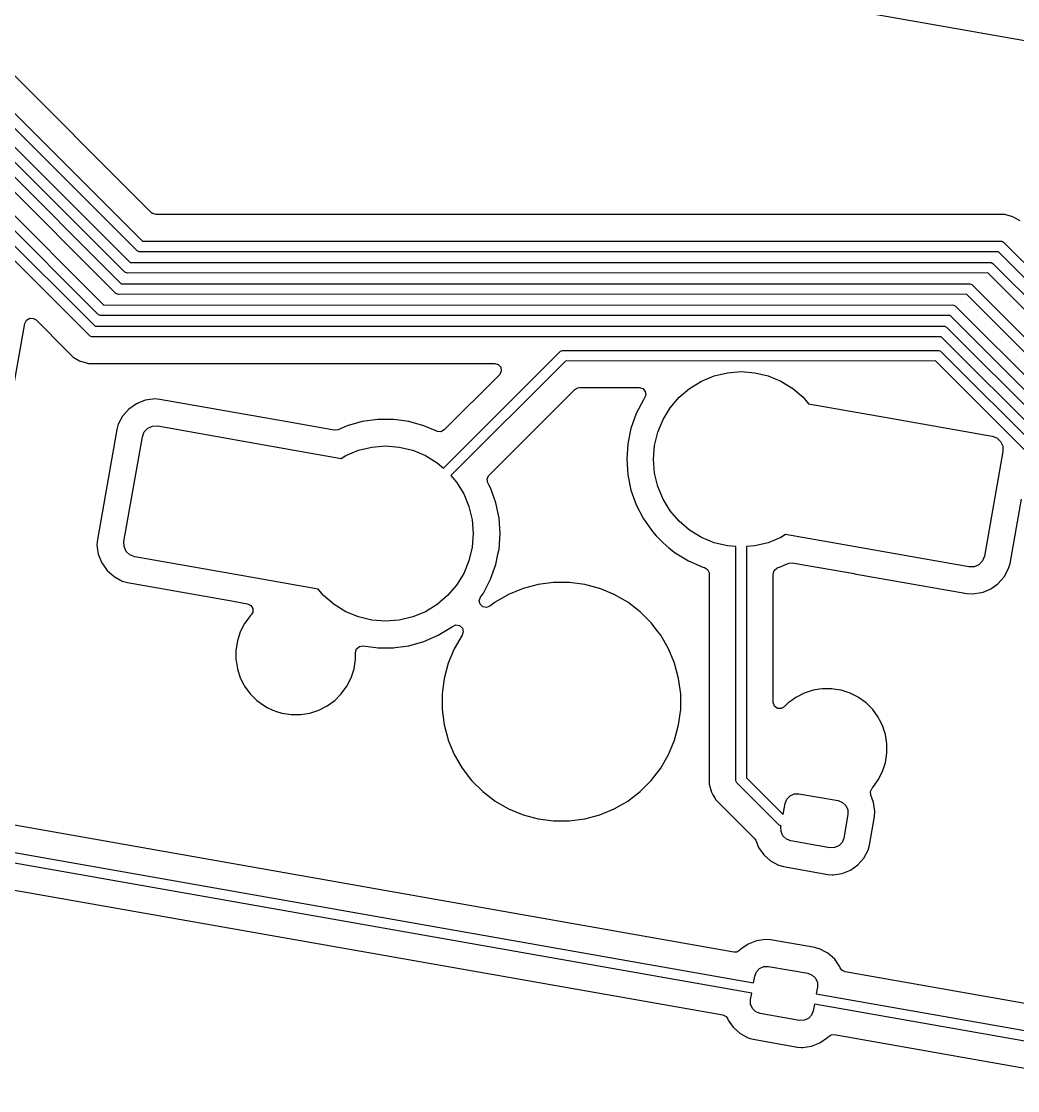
# Model space of a CAD drawing. Header units: millimetres. Extents: x 46 to 4458, y 59 to 1499.
# Drawn here: x 1763.87 to 1782.63, y 874.84 to 894.97 of the extents above; entities that cross this region are included whole.
import ezdxf

# ---------------------------------------------------------------- set-up
doc = ezdxf.new("R2010")
doc.units = ezdxf.units.MM
doc.layers.add('BLACK', color=7, linetype='Continuous')

msp = doc.modelspace()

# ---------------------------------------------------------------- linework, layer by layer
at = {"layer": 'BLACK', "linetype": 'Continuous'}
for p, q in [((1777.79199, 895.48373), (1794.45493, 892.5456)), ((1766.32054, 891.36676), (1762.99571, 894.69158)), ((1762.56368, 894.41308), (1766.15143, 890.82802)), ((1766.05256, 890.64679), (1762.4648, 894.23186)), ((1762.44241, 893.90003), (1765.91712, 890.42802)), ((1765.81825, 890.24679), (1762.34353, 893.71881)), ((1762.27673, 893.50003), (1765.75143, 890.02802)), ((1765.65256, 889.84679), (1762.17785, 893.31881)), ((1761.94877, 893.10003), (1765.42348, 889.62802)), ((1765.32461, 889.44679), (1761.8499, 892.9188)), ((1762.41673, 892.06639), (1765.25779, 889.22802)), ((1765.15892, 889.04679), (1762.31789, 891.88513)), ((1766.34118, 891.35012), (1766.32054, 891.36676)), ((1766.40822, 891.33044), (1766.34118, 891.35012)), ((1782.22145, 891.33044), (1766.40822, 891.33044)), ((1782.22147, 891.33044), (1782.22145, 891.33044)), ((1782.22906, 891.33044), (1782.22147, 891.33044)), ((1782.38718, 891.33044), (1782.22906, 891.33044)), ((1782.5399, 891.28951), (1782.38718, 891.33044)), ((1782.583, 891.26464), (1782.5399, 891.28951)), ((1782.67684, 891.21046), (1782.583, 891.26464)), ((1766.15143, 890.82802), (1782.30812, 890.82994)), ((1782.30812, 890.82994), (1782.32763, 890.82802)), ((1782.32763, 890.82802), (1782.36368, 890.81308)), ((1782.36368, 890.81308), (1785.15143, 888.02802)), ((1766.08861, 890.63186), (1766.05256, 890.64679)), ((1766.10812, 890.62994), (1766.08861, 890.63186)), ((1782.26481, 890.63185), (1766.10812, 890.62994)), ((1785.05256, 887.84679), (1782.26481, 890.63185)), ((1765.91712, 890.42802), (1782.10812, 890.42994)), ((1782.10812, 890.42994), (1782.12763, 890.42802)), ((1782.12763, 890.42802), (1782.16368, 890.41308)), ((1782.16368, 890.41308), (1784.95143, 887.62802)), ((1765.8543, 890.23186), (1765.81825, 890.24679)), ((1765.87381, 890.22994), (1765.8543, 890.23186)), ((1782.06481, 890.23185), (1765.87381, 890.22994)), ((1784.85256, 887.44679), (1782.06481, 890.23185)), ((1765.75143, 890.02802), (1781.70812, 890.02994)), ((1781.70812, 890.02994), (1781.72763, 890.02802)), ((1781.72763, 890.02802), (1781.76368, 890.01308)), ((1781.76368, 890.01308), (1784.55143, 887.22802)), ((1765.68861, 889.83186), (1765.65256, 889.84679)), ((1765.70812, 889.82994), (1765.68861, 889.83186)), ((1781.66481, 889.83185), (1765.70812, 889.82994)), ((1784.45256, 887.04679), (1781.66481, 889.83185)), ((1765.42348, 889.62802), (1781.39844, 889.62994)), ((1781.39844, 889.62994), (1781.41795, 889.62802)), ((1781.41795, 889.62802), (1781.454, 889.61308)), ((1781.454, 889.61308), (1784.24175, 886.82802)), ((1763.93753, 889.28171), (1763.96856, 889.34431)), ((1763.96856, 889.34431), (1764.02851, 889.3802)), ((1764.02851, 889.3802), (1764.09834, 889.37798)), ((1764.09834, 889.37798), (1764.14733, 889.34785)), ((1764.14733, 889.34785), (1764.72962, 888.76556)), ((1765.36066, 889.43186), (1765.32461, 889.44679)), ((1765.38017, 889.42994), (1765.36066, 889.43186)), ((1781.35513, 889.43185), (1765.38017, 889.42994)), ((1784.14288, 886.64679), (1781.35513, 889.43185)), ((1763.72466, 888.07442), (1763.93753, 889.28171)), ((1765.25779, 889.22802), (1781.23276, 889.22994)), ((1781.23276, 889.22994), (1781.25226, 889.22802)), ((1781.25226, 889.22802), (1781.28831, 889.21308)), ((1781.28831, 889.21308), (1784.07607, 886.42802)), ((1765.16948, 889.04242), (1765.15892, 889.04679)), ((1765.19497, 889.03186), (1765.16948, 889.04242)), ((1765.21448, 889.02994), (1765.19497, 889.03186)), ((1781.18945, 889.03185), (1765.21448, 889.02994)), ((1783.97694, 886.24705), (1781.18945, 889.03185)), ((1764.72962, 888.76556), (1764.72963, 888.76555)), ((1764.72963, 888.76555), (1764.73396, 888.76122)), ((1764.73396, 888.76122), (1764.73396, 888.76122)), ((1764.73396, 888.76122), (1764.84576, 888.64942)), ((1771.81979, 886.55755), (1774.00643, 888.74595)), ((1774.00643, 888.74595), (1774.02158, 888.75839)), ((1774.02158, 888.75839), (1774.05763, 888.77332)), ((1774.05763, 888.77332), (1781.12177, 888.77524)), ((1781.12177, 888.77524), (1781.14127, 888.77332)), ((1781.14127, 888.77332), (1781.17732, 888.75839)), ((1781.17732, 888.75839), (1783.91038, 886.02802)), ((1764.84576, 888.64942), (1764.84577, 888.64942)), ((1764.84577, 888.64942), (1764.84577, 888.64941)), ((1764.84577, 888.64941), (1764.96594, 888.58003)), ((1764.96594, 888.58003), (1764.9827, 888.57036)), ((1764.9827, 888.57036), (1765.0945, 888.5404)), ((1765.0945, 888.5404), (1765.13542, 888.52944)), ((1765.13542, 888.52944), (1765.13542, 888.52944)), ((1765.13542, 888.52944), (1772.78274, 888.52944)), ((1774.11589, 888.57525), (1771.95983, 886.41745)), ((1772.78274, 888.52944), (1772.84977, 888.50975)), ((1772.84977, 888.50975), (1772.89553, 888.45695)), ((1781.07847, 888.57715), (1774.11589, 888.57525)), ((1783.81151, 885.84679), (1781.07847, 888.57715)), ((1772.87042, 888.31776), (1771.8306, 887.27794)), ((1772.87645, 888.32423), (1772.87042, 888.31776)), ((1772.90547, 888.38779), (1772.87645, 888.32423)), ((1772.89553, 888.45695), (1772.90547, 888.38779)), ((1776.91311, 888.29448), (1777.16487, 888.35493)), ((1777.16487, 888.35493), (1777.42299, 888.37524)), ((1777.42299, 888.37524), (1777.6811, 888.35493)), ((1777.6811, 888.35493), (1777.93286, 888.29448)), ((1776.45314, 888.06012), (1776.6739, 888.1954)), ((1776.6739, 888.1954), (1776.91311, 888.29448)), ((1777.93286, 888.29448), (1778.17207, 888.1954)), ((1778.17207, 888.1954), (1778.39283, 888.06012)), ((1772.67778, 886.42665), (1774.28955, 888.03842)), ((1774.28955, 888.03842), (1774.35088, 888.07191)), ((1774.35088, 888.07191), (1774.37723, 888.07474)), ((1774.37723, 888.07474), (1775.50397, 888.07474)), ((1775.50397, 888.07474), (1775.57101, 888.05506)), ((1775.57101, 888.05506), (1775.61676, 888.00225)), ((1775.62671, 887.93309), (1775.60527, 887.87923)), ((1775.61676, 888.00225), (1775.62671, 887.93309)), ((1776.25626, 887.89197), (1776.45314, 888.06012)), ((1778.39283, 888.06012), (1778.58971, 887.89197)), ((1766.03793, 887.77083), (1765.89422, 887.67021)), ((1766.20097, 887.83561), (1766.03793, 887.77083)), ((1766.34736, 887.85705), (1766.20097, 887.83561)), ((1766.37457, 887.86103), (1766.34736, 887.85705)), ((1766.47761, 887.85353), (1766.37457, 887.86103)), ((1766.37457, 887.86103), (1766.37457, 887.86103)), ((1768.5944, 887.48028), (1766.47761, 887.85353)), ((1775.58126, 887.84522), (1775.44591, 887.584)), ((1775.60527, 887.87923), (1775.58126, 887.84522)), ((1776.08811, 887.69509), (1776.25626, 887.89197)), ((1778.58971, 887.89197), (1778.69345, 887.77051)), ((1778.69345, 887.77051), (1780.12668, 887.51779)), ((1765.77758, 887.53914), (1765.69432, 887.38472)), ((1765.89422, 887.67021), (1765.77758, 887.53914)), ((1775.44591, 887.584), (1775.34739, 887.3068)), ((1775.95282, 887.47433), (1776.08811, 887.69509)), ((1780.12668, 887.51779), (1780.12669, 887.51779)), ((1780.12669, 887.51779), (1782.14554, 887.16181)), ((1765.69432, 887.38472), (1765.66613, 887.28533)), ((1765.69432, 887.38472), (1765.69432, 887.38472)), ((1766.18569, 887.24007), (1766.25315, 887.31053)), ((1766.25315, 887.31053), (1766.34243, 887.34982)), ((1766.34243, 887.34982), (1766.43995, 887.35195)), ((1766.43995, 887.35195), (1768.33571, 887.01767)), ((1768.59497, 887.48018), (1768.5944, 887.48028)), ((1768.5944, 887.48028), (1768.5944, 887.48028)), ((1768.59498, 887.48018), (1768.59497, 887.48018)), ((1768.94935, 887.41769), (1768.59498, 887.48018)), ((1769.76303, 887.27422), (1768.94935, 887.41769)), ((1770.00654, 887.35756), (1769.83397, 887.2826)), ((1770.28983, 887.43693), (1770.00654, 887.35756)), ((1770.28984, 887.43694), (1770.28983, 887.43693)), ((1770.58129, 887.477), (1770.28984, 887.43694)), ((1770.87549, 887.477), (1770.58129, 887.477)), ((1770.58129, 887.477), (1770.58129, 887.477)), ((1770.93505, 887.46881), (1770.87549, 887.477)), ((1770.87549, 887.477), (1770.87549, 887.477)), ((1771.16695, 887.43694), (1770.93505, 887.46881)), ((1771.16695, 887.43693), (1771.16695, 887.43694)), ((1771.16695, 887.43694), (1771.16695, 887.43694)), ((1771.45024, 887.35756), (1771.16695, 887.43693)), ((1771.69352, 887.25189), (1771.45024, 887.35756)), ((1775.34739, 887.30679), (1775.28754, 887.01876)), ((1775.34739, 887.3068), (1775.34739, 887.30679)), ((1775.85374, 887.23512), (1775.95282, 887.47433)), ((1765.66613, 887.28531), (1765.30146, 885.2172)), ((1765.66613, 887.28533), (1765.66613, 887.28531)), ((1765.80304, 885.17954), (1766.15034, 887.14916)), ((1766.15034, 887.14916), (1766.18569, 887.24007)), ((1769.76464, 887.27395), (1769.76303, 887.27422)), ((1769.83397, 887.2826), (1769.76464, 887.27395)), ((1771.69959, 887.24944), (1771.69352, 887.25189)), ((1771.76928, 887.24446), (1771.69959, 887.24944)), ((1771.8306, 887.27794), (1771.76928, 887.24446)), ((1775.7933, 886.98336), (1775.85374, 887.23512)), ((1782.14554, 887.16181), (1782.23645, 887.12646)), ((1782.23645, 887.12646), (1782.30692, 887.059)), ((1768.33571, 887.01767), (1768.33571, 887.01767)), ((1768.33571, 887.01767), (1769.89213, 886.74323)), ((1769.97931, 886.79666), (1770.21851, 886.89574)), ((1770.21851, 886.89574), (1770.47027, 886.95618)), ((1770.47027, 886.95618), (1770.72839, 886.9765)), ((1770.72839, 886.9765), (1770.98651, 886.95618)), ((1770.98651, 886.95618), (1771.23827, 886.89574)), ((1771.23827, 886.89574), (1771.47747, 886.79666)), ((1775.28754, 887.01875), (1775.26746, 886.72524)), ((1775.28754, 887.01876), (1775.28754, 887.01875)), ((1775.77299, 886.72524), (1775.7933, 886.98336)), ((1782.30692, 887.059), (1782.3462, 886.96972)), ((1782.3462, 886.96972), (1782.34833, 886.8722)), ((1769.89213, 886.74323), (1769.97931, 886.79666)), ((1771.47747, 886.79666), (1771.69824, 886.66137)), ((1775.26746, 886.72524), (1775.28754, 886.43173)), ((1775.7933, 886.46712), (1775.77299, 886.72524)), ((1782.34833, 886.8722), (1782.00104, 884.90258)), ((1771.69824, 886.66137), (1771.81979, 886.55755)), ((1771.95983, 886.41745), (1772.06327, 886.29634)), ((1772.06327, 886.29634), (1772.19855, 886.07558)), ((1772.64201, 886.35051), (1772.66784, 886.41543)), ((1772.65537, 886.28193), (1772.64201, 886.35051)), ((1772.66784, 886.41543), (1772.67778, 886.42665)), ((1775.28754, 886.43173), (1775.28754, 886.43173)), ((1775.28754, 886.43173), (1775.34739, 886.1437)), ((1775.85374, 886.21536), (1775.7933, 886.46712)), ((1772.67978, 886.23482), (1772.65537, 886.28193)), ((1772.70546, 886.18526), (1772.67978, 886.23482)), ((1772.75992, 886.03204), (1772.70546, 886.18526)), ((1775.34739, 886.1437), (1775.34739, 886.14368)), ((1775.34739, 886.14368), (1775.44591, 885.86648)), ((1775.95282, 885.97616), (1775.85374, 886.21536)), ((1772.19855, 886.07558), (1772.29763, 885.83637)), ((1772.80398, 885.90806), (1772.75992, 886.03204)), ((1772.80399, 885.90804), (1772.80398, 885.90806)), ((1772.83397, 885.76373), (1772.80399, 885.90804)), ((1776.08811, 885.7554), (1775.95282, 885.97616)), ((1782.48525, 884.76642), (1782.69812, 885.97371)), ((1772.29763, 885.83637), (1772.35808, 885.58461)), ((1772.86384, 885.62001), (1772.83397, 885.76373)), ((1775.44591, 885.86648), (1775.58126, 885.60526)), ((1776.25626, 885.55852), (1776.08811, 885.7554)), ((1772.35808, 885.58461), (1772.37839, 885.3265)), ((1772.88392, 885.3265), (1772.86384, 885.62001)), ((1775.58126, 885.60526), (1775.58127, 885.60526)), ((1775.58127, 885.60526), (1775.75092, 885.36492)), ((1776.45314, 885.39036), (1776.25626, 885.55852)), ((1772.37839, 885.3265), (1772.35808, 885.06838)), ((1772.86384, 885.03298), (1772.88392, 885.3265)), ((1775.75092, 885.36492), (1775.82562, 885.28493)), ((1776.6739, 885.25508), (1776.45314, 885.39036)), ((1778.25925, 885.3085), (1778.17207, 885.25508)), ((1779.79105, 885.03841), (1778.25925, 885.3085)), ((1765.29423, 885.11797), (1765.29396, 885.11415)), ((1765.29396, 885.11415), (1765.30125, 885.06438)), ((1765.30146, 885.2172), (1765.29423, 885.11797)), ((1765.30146, 885.2172), (1765.30146, 885.2172)), ((1765.80517, 885.08202), (1765.80304, 885.17954)), ((1775.82562, 885.28493), (1775.92122, 885.18256)), ((1775.92122, 885.18256), (1775.95173, 885.1499)), ((1775.95173, 885.1499), (1776.06405, 885.05852)), ((1776.91311, 885.156), (1776.6739, 885.25508)), ((1777.16487, 885.09556), (1776.91311, 885.156)), ((1777.32351, 885.08307), (1777.16487, 885.09556)), ((1777.6811, 885.09556), (1777.52159, 885.083)), ((1777.93286, 885.156), (1777.6811, 885.09556)), ((1778.17207, 885.25508), (1777.93286, 885.156)), ((1765.30125, 885.06438), (1765.31938, 884.94056)), ((1765.31938, 884.94056), (1765.38405, 884.77779)), ((1765.84446, 884.99273), (1765.80517, 885.08202)), ((1765.91492, 884.92528), (1765.84446, 884.99273)), ((1766.00583, 884.88993), (1765.91492, 884.92528)), ((1767.90159, 884.55565), (1766.00583, 884.88993)), ((1772.35808, 885.06838), (1772.29763, 884.81662)), ((1772.80399, 884.74495), (1772.84463, 884.94056)), ((1772.84463, 884.94056), (1772.86384, 885.03298)), ((1776.06405, 885.05852), (1776.17994, 884.96424)), ((1776.17994, 884.96424), (1776.17994, 884.96424)), ((1776.17994, 884.96424), (1776.17994, 884.96424)), ((1776.17994, 884.96424), (1776.4313, 884.81138)), ((1777.32491, 880.6732), (1777.32351, 885.08307)), ((1777.52159, 885.083), (1777.52297, 880.73158)), ((1781.71142, 884.69979), (1779.79105, 885.03841)), ((1779.79105, 885.03841), (1779.79105, 885.03841)), ((1782.00104, 884.90258), (1781.96568, 884.81167)), ((1765.38405, 884.77779), (1765.38416, 884.77752)), ((1765.38416, 884.77752), (1765.4177, 884.72961)), ((1765.4177, 884.72961), (1765.48478, 884.6338)), ((1772.29763, 884.81662), (1772.19855, 884.57741)), ((1772.70546, 884.46773), (1772.80398, 884.74494)), ((1772.80398, 884.74494), (1772.80398, 884.74495)), ((1772.80398, 884.74495), (1772.80399, 884.74495)), ((1776.4313, 884.81138), (1776.43131, 884.81138)), ((1776.43131, 884.81138), (1776.70114, 884.69417)), ((1776.70114, 884.69417), (1776.73194, 884.68555)), ((1776.73194, 884.68555), (1776.79118, 884.64851)), ((1778.09597, 884.67894), (1778.11403, 884.68555)), ((1778.11403, 884.68555), (1778.14483, 884.69417)), ((1778.14483, 884.69417), (1778.31741, 884.76914)), ((1778.31741, 884.76914), (1778.38674, 884.77779)), ((1778.38674, 884.77779), (1778.38834, 884.77752)), ((1778.38834, 884.77752), (1778.49012, 884.75957)), ((1778.49012, 884.75957), (1779.55011, 884.57267)), ((1781.80894, 884.70192), (1781.71142, 884.69979)), ((1781.89823, 884.74121), (1781.80894, 884.70192)), ((1781.96568, 884.81167), (1781.89823, 884.74121)), ((1782.45706, 884.66702), (1782.48525, 884.76642)), ((1765.48478, 884.6338), (1765.48479, 884.6338)), ((1765.48479, 884.6338), (1765.61584, 884.51717)), ((1765.61584, 884.51717), (1765.61584, 884.51717)), ((1765.61584, 884.51717), (1765.61584, 884.51717)), ((1765.61584, 884.51717), (1765.61585, 884.51717)), ((1765.61585, 884.51717), (1765.77027, 884.4339)), ((1769.45793, 884.28123), (1767.90159, 884.55565)), ((1767.90159, 884.55565), (1767.90159, 884.55565)), ((1772.19855, 884.57741), (1772.06327, 884.35665)), ((1776.79118, 884.64851), (1776.82099, 884.58532)), ((1776.82099, 884.58532), (1776.82249, 884.56614)), ((1776.82249, 884.56614), (1776.82249, 880.77938)), ((1778.02349, 884.56614), (1778.04317, 884.63318)), ((1778.02349, 882.15363), (1778.02349, 884.56614)), ((1778.04317, 884.63318), (1778.09597, 884.67894)), ((1779.55011, 884.57267), (1779.55012, 884.57267)), ((1779.55012, 884.57267), (1779.5564, 884.57156)), ((1779.5564, 884.57156), (1779.55641, 884.57156)), ((1779.55641, 884.57156), (1781.67376, 884.19821)), ((1782.25716, 884.38153), (1782.37379, 884.51259)), ((1782.37379, 884.51259), (1782.45706, 884.66702)), ((1765.77027, 884.4339), (1765.86967, 884.40571)), ((1765.86967, 884.40571), (1767.76124, 884.07218)), ((1769.56166, 884.15977), (1769.45793, 884.28123)), ((1772.06327, 884.35665), (1771.89512, 884.15977)), ((1772.57011, 884.20652), (1772.70546, 884.46773)), ((1773.31645, 884.29333), (1773.04465, 884.18075)), ((1773.60064, 884.36948), (1773.31645, 884.29333)), ((1773.89232, 884.40788), (1773.60064, 884.36948)), ((1773.89233, 884.40788), (1773.89232, 884.40788)), ((1773.89234, 884.40788), (1773.89233, 884.40788)), ((1774.18655, 884.40788), (1773.89234, 884.40788)), ((1774.18656, 884.40788), (1774.18655, 884.40788)), ((1774.18655, 884.40788), (1774.18655, 884.40788)), ((1774.47824, 884.36948), (1774.18656, 884.40788)), ((1774.75309, 884.29584), (1774.47824, 884.36948)), ((1774.47824, 884.36948), (1774.47824, 884.36948)), ((1774.47824, 884.36948), (1774.47824, 884.36948)), ((1774.76244, 884.29333), (1774.75309, 884.29584)), ((1775.03424, 884.18075), (1774.76244, 884.29333)), ((1781.97666, 884.22657), (1782.11345, 884.2809)), ((1782.11345, 884.2809), (1782.12551, 884.28935)), ((1782.12551, 884.28935), (1782.25716, 884.38153)), ((1769.75854, 883.99162), (1769.56166, 884.15977)), ((1771.89512, 884.15977), (1771.69824, 883.99162)), ((1772.49228, 884.06397), (1772.51475, 884.1281)), ((1772.51475, 884.1281), (1772.57011, 884.20652)), ((1773.04463, 884.18074), (1772.78985, 884.03364)), ((1773.04465, 884.18075), (1773.04463, 884.18074)), ((1775.03425, 884.18074), (1775.03424, 884.18075)), ((1775.28903, 884.03364), (1775.03425, 884.18074)), ((1781.67376, 884.19821), (1781.77681, 884.1907)), ((1781.77681, 884.1907), (1781.9504, 884.21613)), ((1781.9504, 884.21613), (1781.97666, 884.22657)), ((1767.76124, 884.07218), (1767.76125, 884.07218)), ((1767.76125, 884.07218), (1767.76753, 884.07107)), ((1767.76753, 884.07107), (1767.76753, 884.07107)), ((1767.76753, 884.07107), (1768.13044, 884.00708)), ((1768.13044, 884.00708), (1768.19304, 883.97606)), ((1768.19304, 883.97606), (1768.22893, 883.91611)), ((1768.22893, 883.91611), (1768.22672, 883.84627)), ((1769.97931, 883.85633), (1769.75854, 883.99162)), ((1771.69824, 883.99162), (1771.47747, 883.85633)), ((1772.50794, 883.99587), (1772.49228, 884.06397)), ((1772.55793, 883.94706), (1772.50794, 883.99587)), ((1772.62638, 883.93302), (1772.55793, 883.94706)), ((1772.69155, 883.95821), (1772.62638, 883.93302)), ((1772.78984, 884.03364), (1772.69155, 883.95821)), ((1772.78985, 884.03364), (1772.78984, 884.03364)), ((1775.28904, 884.03364), (1775.28903, 884.03364)), ((1775.28903, 884.03364), (1775.28903, 884.03364)), ((1775.28905, 884.03363), (1775.28904, 884.03364)), ((1775.28904, 884.03364), (1775.28904, 884.03364)), ((1775.52245, 883.85454), (1775.28905, 884.03363)), ((1768.13382, 883.71783), (1768.074, 883.63551)), ((1768.17814, 883.77883), (1768.13382, 883.71783)), ((1768.19659, 883.79729), (1768.17814, 883.77884)), ((1768.17814, 883.77884), (1768.17814, 883.77883)), ((1768.17814, 883.77883), (1768.17814, 883.77883)), ((1768.22672, 883.84627), (1768.19659, 883.79729)), ((1770.21851, 883.75725), (1769.97931, 883.85633)), ((1770.47027, 883.69681), (1770.21851, 883.75725)), ((1770.72839, 883.6765), (1770.47027, 883.69681)), ((1770.98651, 883.69681), (1770.72839, 883.6765)), ((1771.23827, 883.75725), (1770.98651, 883.69681)), ((1771.47747, 883.85633), (1771.23827, 883.75725)), ((1775.52246, 883.85453), (1775.52245, 883.85454)), ((1775.73049, 883.6465), (1775.52246, 883.85453)), ((1767.99357, 883.47766), (1767.93883, 883.30917)), ((1767.99358, 883.47766), (1767.99357, 883.47766)), ((1768.074, 883.63551), (1767.99358, 883.47766)), ((1771.72007, 883.41264), (1771.97144, 883.5655)), ((1771.97144, 883.5655), (1771.98903, 883.57981)), ((1771.98903, 883.57981), (1772.05345, 883.60685)), ((1772.05345, 883.60685), (1772.12227, 883.59476)), ((1772.12227, 883.59476), (1772.17363, 883.54739)), ((1772.19122, 883.47978), (1772.17104, 883.41676)), ((1772.17363, 883.54739), (1772.19122, 883.47978)), ((1775.73049, 883.64649), (1775.73049, 883.6465)), ((1775.85054, 883.49005), (1775.73049, 883.64649)), ((1775.9096, 883.41308), (1775.85054, 883.49005)), ((1767.93883, 883.30917), (1767.91629, 883.16684)), ((1771.16695, 883.21606), (1771.45023, 883.29543)), ((1771.45023, 883.29543), (1771.72007, 883.41264)), ((1772.16929, 883.41309), (1772.02218, 883.1583)), ((1772.1704, 883.41475), (1772.16929, 883.41309)), ((1772.17058, 883.41533), (1772.1704, 883.41475)), ((1772.17132, 883.4166), (1772.17058, 883.41533)), ((1772.17104, 883.41676), (1772.17132, 883.4166)), ((1775.9096, 883.41307), (1775.9096, 883.41308)), ((1776.0567, 883.1583), (1775.9096, 883.41307)), ((1767.91629, 883.16684), (1767.91112, 883.1342)), ((1767.91112, 883.1342), (1767.91112, 882.95704)), ((1770.16212, 883.0914), (1770.1818, 883.15844)), ((1770.16212, 882.95704), (1770.16212, 883.0914)), ((1770.1818, 883.15844), (1770.23461, 883.2042)), ((1770.23461, 883.2042), (1770.303, 883.21425)), ((1770.303, 883.21425), (1770.54467, 883.18103)), ((1770.54467, 883.18103), (1770.58129, 883.176)), ((1770.58129, 883.176), (1770.58129, 883.176)), ((1770.58129, 883.176), (1770.87549, 883.176)), ((1770.87549, 883.176), (1770.90691, 883.18032)), ((1770.90691, 883.18032), (1771.16695, 883.21606)), ((1772.02218, 883.15828), (1771.90959, 882.88648)), ((1772.02218, 883.1583), (1772.02218, 883.15828)), ((1776.05671, 883.15828), (1776.0567, 883.1583)), ((1776.16152, 882.90524), (1776.05671, 883.15828)), ((1767.91112, 882.95704), (1767.91554, 882.92912)), ((1767.91554, 882.92912), (1767.93883, 882.78206)), ((1770.1344, 882.78206), (1770.16212, 882.95704)), ((1771.90959, 882.88648), (1771.83344, 882.60228)), ((1776.16929, 882.88647), (1776.16152, 882.90524)), ((1776.24544, 882.60228), (1776.16929, 882.88647)), ((1767.93883, 882.78206), (1767.99357, 882.61358)), ((1770.07966, 882.61358), (1770.1344, 882.78206)), ((1767.99357, 882.61358), (1767.99358, 882.61358)), ((1767.99358, 882.61358), (1768.06191, 882.47946)), ((1768.06191, 882.47946), (1768.074, 882.45573)), ((1769.99923, 882.45573), (1770.07966, 882.61358)), ((1771.83344, 882.60228), (1771.79504, 882.3106)), ((1776.28384, 882.31059), (1776.24544, 882.60228)), ((1768.074, 882.45573), (1768.17814, 882.3124)), ((1768.17814, 882.3124), (1768.3034, 882.18713)), ((1769.76983, 882.18713), (1769.8951, 882.3124)), ((1769.8951, 882.3124), (1769.99923, 882.45573)), ((1771.79504, 882.3106), (1771.79504, 882.31058)), ((1771.79504, 882.31058), (1771.79504, 882.01639)), ((1776.28384, 882.01638), (1776.28384, 882.31059)), ((1778.61022, 882.32439), (1778.45237, 882.24397)), ((1778.77871, 882.37914), (1778.61022, 882.3244)), ((1778.61022, 882.3244), (1778.61022, 882.32439)), ((1778.89754, 882.39796), (1778.77871, 882.37914)), ((1778.95369, 882.40685), (1778.89754, 882.39796)), ((1779.13084, 882.40685), (1778.95369, 882.40685)), ((1779.20555, 882.39502), (1779.13084, 882.40685)), ((1779.30582, 882.37914), (1779.20555, 882.39502)), ((1779.4743, 882.3244), (1779.30582, 882.37914)), ((1779.47431, 882.32439), (1779.4743, 882.3244)), ((1779.62522, 882.2475), (1779.47431, 882.32439)), ((1768.3034, 882.18713), (1768.44673, 882.083)), ((1768.44673, 882.083), (1768.50046, 882.05562)), ((1769.46866, 882.00258), (1769.62651, 882.083)), ((1769.62651, 882.083), (1769.76983, 882.18713)), ((1778.0238, 882.14479), (1778.02349, 882.15363)), ((1778.04822, 882.07932), (1778.0238, 882.14479)), ((1778.10415, 882.03745), (1778.04822, 882.07932)), ((1778.23517, 882.06595), (1778.17384, 882.03247)), ((1778.30905, 882.13983), (1778.23517, 882.06595)), ((1778.38345, 882.19389), (1778.30905, 882.13983)), ((1778.30905, 882.13983), (1778.30905, 882.13983)), ((1778.30905, 882.13983), (1778.30905, 882.13983)), ((1778.45237, 882.24397), (1778.38345, 882.19389)), ((1779.63215, 882.24397), (1779.62522, 882.2475)), ((1779.77548, 882.13983), (1779.63215, 882.24397)), ((1779.90075, 882.01457), (1779.77548, 882.13983)), ((1768.50046, 882.05562), (1768.60458, 882.00258)), ((1768.60458, 882.00258), (1768.60458, 882.00257)), ((1768.60458, 882.00257), (1768.67444, 881.97988)), ((1768.67444, 881.97988), (1768.77306, 881.94783)), ((1768.77306, 881.94783), (1768.94804, 881.92012)), ((1768.94804, 881.92012), (1768.94804, 881.92012)), ((1768.94804, 881.92012), (1769.1252, 881.92012)), ((1769.1252, 881.92012), (1769.30017, 881.94783)), ((1769.1252, 881.92012), (1769.1252, 881.92012)), ((1769.30017, 881.94783), (1769.46866, 882.00258)), ((1771.79504, 882.01639), (1771.79504, 882.01637)), ((1771.79504, 882.01637), (1771.8334, 881.72498)), ((1776.24544, 881.72468), (1776.28384, 882.01638)), ((1778.17384, 882.03247), (1778.10415, 882.03745)), ((1780.00488, 881.87124), (1779.90075, 882.01457)), ((1780.02958, 881.82277), (1780.00488, 881.87124)), ((1771.8334, 881.72498), (1771.83344, 881.72468)), ((1771.83344, 881.72468), (1771.90202, 881.46876)), ((1776.16929, 881.4405), (1776.24544, 881.72468)), ((1780.08531, 881.71339), (1780.02958, 881.82277)), ((1780.09773, 881.67516), (1780.08531, 881.71339)), ((1780.08531, 881.71339), (1780.08531, 881.71339)), ((1780.14005, 881.54491), (1780.09773, 881.67516)), ((1771.90202, 881.46876), (1771.90959, 881.44049)), ((1780.16776, 881.36993), (1780.14005, 881.54491)), ((1771.90959, 881.44049), (1772.02218, 881.16869)), ((1776.06282, 881.18345), (1776.16929, 881.44049)), ((1776.16929, 881.44049), (1776.16929, 881.4405)), ((1776.16929, 881.44049), (1776.16929, 881.44049)), ((1780.16776, 881.19277), (1780.16776, 881.36993)), ((1772.02218, 881.16869), (1772.02218, 881.16867)), ((1772.02218, 881.16867), (1772.16928, 880.9139)), ((1775.9096, 880.91389), (1776.0567, 881.16868)), ((1776.0567, 881.16868), (1776.06282, 881.18345)), ((1780.14005, 881.0178), (1780.16776, 881.19277)), ((1772.16928, 880.9139), (1772.16929, 880.91388)), ((1772.16929, 880.91388), (1772.34839, 880.68048)), ((1775.73049, 880.68047), (1775.9096, 880.91389)), ((1780.08531, 880.84931), (1780.14005, 881.0178)), ((1772.34839, 880.68048), (1772.3484, 880.68047)), ((1772.3484, 880.68047), (1772.55642, 880.47244)), ((1775.52245, 880.47243), (1775.73049, 880.68047)), ((1776.82249, 880.77938), (1776.82248, 880.77936)), ((1776.82248, 880.77936), (1776.82248, 880.61365)), ((1777.33984, 880.63715), (1777.32491, 880.6732)), ((1777.52297, 880.73158), (1778.21455, 880.0424)), ((1779.90075, 880.54814), (1780.00488, 880.69146)), ((1780.00488, 880.69146), (1780.08531, 880.84931)), ((1772.55642, 880.47244), (1772.55643, 880.47243)), ((1772.55643, 880.47243), (1772.6485, 880.40179)), ((1775.28904, 880.29333), (1775.52245, 880.47243)), ((1776.82248, 880.61365), (1776.82248, 880.61365)), ((1776.82248, 880.61365), (1776.86341, 880.46092)), ((1776.86341, 880.46092), (1776.89234, 880.41081)), ((1777.35227, 880.62199), (1777.33984, 880.63715)), ((1778.13782, 879.83917), (1777.35227, 880.62199)), ((1779.85602, 880.47353), (1779.8882, 880.53555)), ((1779.86247, 880.40396), (1779.85602, 880.47353)), ((1779.8882, 880.53555), (1779.89003, 880.53742)), ((1779.89003, 880.53742), (1779.90074, 880.54813)), ((1779.90074, 880.54813), (1779.90075, 880.54814)), ((1779.90074, 880.54813), (1779.90074, 880.54813)), ((1777.28504, 877.44877), (1760.6221, 880.38689)), ((1772.6485, 880.40179), (1772.78984, 880.29333)), ((1772.78984, 880.29333), (1772.78985, 880.29333)), ((1772.78985, 880.29333), (1773.04463, 880.14623)), ((1775.03424, 880.14622), (1775.28904, 880.29333)), ((1776.89234, 880.41081), (1776.89234, 880.4108)), ((1776.89234, 880.4108), (1776.89235, 880.4108)), ((1776.89235, 880.4108), (1776.93409, 880.3385)), ((1776.93409, 880.3385), (1776.94246, 880.32399)), ((1776.94246, 880.32399), (1776.94247, 880.32399)), ((1776.94247, 880.32399), (1777.06133, 880.20512)), ((1778.25082, 880.24809), (1778.28263, 880.32991)), ((1778.28263, 880.32991), (1778.34334, 880.39333)), ((1778.34334, 880.39333), (1778.4237, 880.42868)), ((1778.4237, 880.42868), (1778.51147, 880.4306)), ((1778.51147, 880.4306), (1779.25007, 880.30036)), ((1779.25007, 880.30036), (1779.3319, 880.26854)), ((1779.3319, 880.26854), (1779.39531, 880.20784)), ((1779.91655, 880.26783), (1779.86247, 880.40396)), ((1779.94113, 880.10003), (1779.91655, 880.26783)), ((1773.04463, 880.14623), (1773.04465, 880.14622)), ((1773.04465, 880.14622), (1773.31645, 880.03364)), ((1774.76243, 880.03363), (1774.88335, 880.08372)), ((1774.88335, 880.08372), (1775.03424, 880.14622)), ((1775.03424, 880.14622), (1775.03424, 880.14622)), ((1775.03424, 880.14622), (1775.03424, 880.14622)), ((1777.06133, 880.20512), (1777.06134, 880.20512)), ((1777.06134, 880.20512), (1777.66997, 879.59648)), ((1778.21455, 880.0424), (1778.25082, 880.24809)), ((1779.39531, 880.20784), (1779.43067, 880.12748)), ((1779.43067, 880.12748), (1779.43258, 880.03971)), ((1779.93388, 880.00041), (1779.94113, 880.10003)), ((1760.07692, 879.97287), (1777.65585, 876.87384)), ((1773.31645, 880.03364), (1773.31645, 880.03364)), ((1773.31645, 880.03364), (1773.31645, 880.03363)), ((1773.31645, 880.03363), (1773.60064, 879.95749)), ((1773.60064, 879.95749), (1773.89234, 879.91908)), ((1773.89234, 879.91908), (1773.89234, 879.91908)), ((1773.89234, 879.91908), (1774.18654, 879.91908)), ((1774.18654, 879.91908), (1774.18655, 879.91908)), ((1774.18655, 879.91908), (1774.47824, 879.95749)), ((1774.47824, 879.95749), (1774.76243, 880.03363)), ((1779.43258, 880.03971), (1779.35444, 879.59655)), ((1779.83894, 879.46203), (1779.93388, 880.00041)), ((1777.62145, 876.67877), (1760.04253, 879.7778)), ((1778.17386, 879.82424), (1778.13782, 879.83917)), ((1778.17267, 879.80492), (1778.17604, 879.82402)), ((1778.17459, 879.71715), (1778.17267, 879.80492)), ((1778.17604, 879.82402), (1778.17386, 879.82424)), ((1778.20995, 879.6368), (1778.17459, 879.71715)), ((1777.66997, 879.59648), (1777.69753, 879.55458)), ((1777.69753, 879.55458), (1777.75132, 879.4192)), ((1778.27336, 879.57609), (1778.20995, 879.6368)), ((1778.35518, 879.54427), (1778.27336, 879.57609)), ((1779.09379, 879.41404), (1778.35518, 879.54427)), ((1779.26192, 879.45131), (1779.18156, 879.41595)), ((1779.32262, 879.51473), (1779.26192, 879.45131)), ((1779.35444, 879.59655), (1779.32262, 879.51473)), ((1779.81169, 879.36593), (1779.83894, 879.46203)), ((1777.75132, 879.4192), (1777.75132, 879.41919)), ((1777.75132, 879.41919), (1777.75132, 879.41919)), ((1777.75132, 879.41919), (1777.83529, 879.29927)), ((1777.83529, 879.29927), (1777.8486, 879.28026)), ((1777.8486, 879.28026), (1777.8486, 879.28026)), ((1777.8486, 879.28026), (1777.97529, 879.16751)), ((1779.18156, 879.41595), (1779.09379, 879.41404)), ((1779.7312, 879.21665), (1779.81169, 879.36593)), ((1760.41355, 879.20414), (1777.07649, 876.26601)), ((1777.97529, 879.16751), (1777.97529, 879.16751)), ((1777.97529, 879.16751), (1777.97529, 879.16751)), ((1777.97529, 879.16751), (1778.12457, 879.08702)), ((1778.12457, 879.08702), (1778.15808, 879.07752)), ((1778.15808, 879.07752), (1778.22065, 879.05977)), ((1778.22065, 879.05977), (1778.22066, 879.05977)), ((1778.22066, 879.05977), (1778.22066, 879.05977)), ((1778.22066, 879.05977), (1779.05449, 878.91275)), ((1779.47953, 878.99268), (1779.61845, 879.08996)), ((1779.61845, 879.08996), (1779.7312, 879.21665)), ((1779.05449, 878.91275), (1779.13418, 878.90694)), ((1779.13418, 878.90694), (1779.15411, 878.90549)), ((1779.15411, 878.90549), (1779.32191, 878.93007)), ((1779.15411, 878.90549), (1779.15411, 878.90549)), ((1779.15411, 878.90549), (1779.15411, 878.90549)), ((1779.32191, 878.93007), (1779.47953, 878.99268)), ((1777.71031, 877.6647), (1777.55269, 877.60208)), ((1777.87811, 877.68928), (1777.71031, 877.6647)), ((1777.71031, 877.6647), (1777.71031, 877.6647)), ((1777.97773, 877.68202), (1777.87811, 877.68928)), ((1778.81155, 877.535), (1777.97773, 877.68202)), ((1777.33993, 877.45145), (1777.28504, 877.44877)), ((1777.3992, 877.48844), (1777.33993, 877.45145)), ((1777.41376, 877.50481), (1777.3992, 877.48844)), ((1777.55269, 877.60208), (1777.41376, 877.50481)), ((1778.81157, 877.535), (1778.81155, 877.535)), ((1778.90764, 877.50775), (1778.81157, 877.535)), ((1778.90765, 877.50775), (1778.90764, 877.50775)), ((1778.90764, 877.50775), (1778.90764, 877.50775)), ((1779.01669, 877.44895), (1778.90765, 877.50775)), ((1779.05693, 877.42726), (1779.01669, 877.44895)), ((1779.18362, 877.31451), (1779.05693, 877.42726)), ((1779.2809, 877.17558), (1779.18362, 877.31451)), ((1779.18362, 877.31451), (1779.18362, 877.31451)), ((1777.67778, 876.99822), (1777.7096, 877.08004)), ((1777.7096, 877.08004), (1777.7703, 877.14346)), ((1777.7703, 877.14346), (1777.85066, 877.17882)), ((1777.85066, 877.17882), (1777.93843, 877.18073)), ((1777.93843, 877.18073), (1778.67704, 877.0505)), ((1778.67704, 877.0505), (1778.75886, 877.01868)), ((1779.2809, 877.17557), (1779.2809, 877.17558)), ((1779.2809, 877.17558), (1779.2809, 877.17558)), ((1779.28898, 877.15523), (1779.2809, 877.17557)), ((1779.32009, 877.10992), (1779.28898, 877.15523)), ((1779.38269, 877.07889), (1779.32009, 877.10992)), ((1796.04563, 874.14077), (1779.38269, 877.07889)), ((1777.65585, 876.87384), (1777.67778, 876.99822)), ((1778.75886, 877.01868), (1778.82227, 876.95797)), ((1778.82227, 876.95797), (1778.85763, 876.87761)), ((1778.85763, 876.87761), (1778.85955, 876.78984)), ((1777.59964, 876.55506), (1777.62145, 876.67877)), ((1778.85955, 876.78984), (1778.83762, 876.6655)), ((1778.83762, 876.6655), (1796.41654, 873.56647)), ((1777.60155, 876.46729), (1777.59964, 876.55506)), ((1777.63691, 876.38693), (1777.60155, 876.46729)), ((1778.80323, 876.47043), (1778.78141, 876.34668)), ((1796.38215, 873.3714), (1778.80323, 876.47043)), ((1777.07649, 876.26601), (1777.13909, 876.23498)), ((1777.13909, 876.23498), (1777.1702, 876.18968)), ((1777.70033, 876.32622), (1777.63691, 876.38693)), ((1777.78215, 876.29441), (1777.70033, 876.32622)), ((1778.52075, 876.16417), (1777.78215, 876.29441)), ((1778.74959, 876.26486), (1778.68888, 876.20144)), ((1778.78141, 876.34668), (1778.74959, 876.26486)), ((1777.1702, 876.18968), (1777.17828, 876.16932)), ((1777.17828, 876.16932), (1777.27072, 876.0373)), ((1777.27072, 876.0373), (1777.27556, 876.0304)), ((1777.27556, 876.0304), (1777.27556, 876.03039)), ((1777.27556, 876.03039), (1777.40225, 875.91765)), ((1778.60852, 876.16608), (1778.52075, 876.16417)), ((1778.68888, 876.20144), (1778.60852, 876.16608)), ((1777.40225, 875.91765), (1777.40225, 875.91765)), ((1777.40225, 875.91765), (1777.40225, 875.91765)), ((1777.40225, 875.91765), (1777.55153, 875.83716)), ((1777.55153, 875.83716), (1777.59356, 875.82524)), ((1778.90649, 875.74282), (1779.04542, 875.8401)), ((1779.04542, 875.8401), (1779.05998, 875.85646)), ((1779.05998, 875.85646), (1779.11925, 875.89345)), ((1779.11925, 875.89345), (1779.17414, 875.89614)), ((1779.17414, 875.89614), (1795.83708, 872.95801)), ((1777.59356, 875.82524), (1777.64761, 875.80991)), ((1777.64761, 875.80991), (1777.64762, 875.80991)), ((1777.64762, 875.80991), (1777.64763, 875.8099)), ((1777.64763, 875.8099), (1778.48145, 875.66288)), ((1778.48145, 875.66288), (1778.56114, 875.65707)), ((1778.56114, 875.65707), (1778.58107, 875.65562)), ((1778.58107, 875.65562), (1778.74888, 875.6802)), ((1778.58107, 875.65562), (1778.58107, 875.65562)), ((1778.58107, 875.65562), (1778.58107, 875.65562)), ((1778.74888, 875.6802), (1778.90649, 875.74282))]:
    msp.add_line(p, q, dxfattribs=at)

doc.saveas('drawing.dxf')
